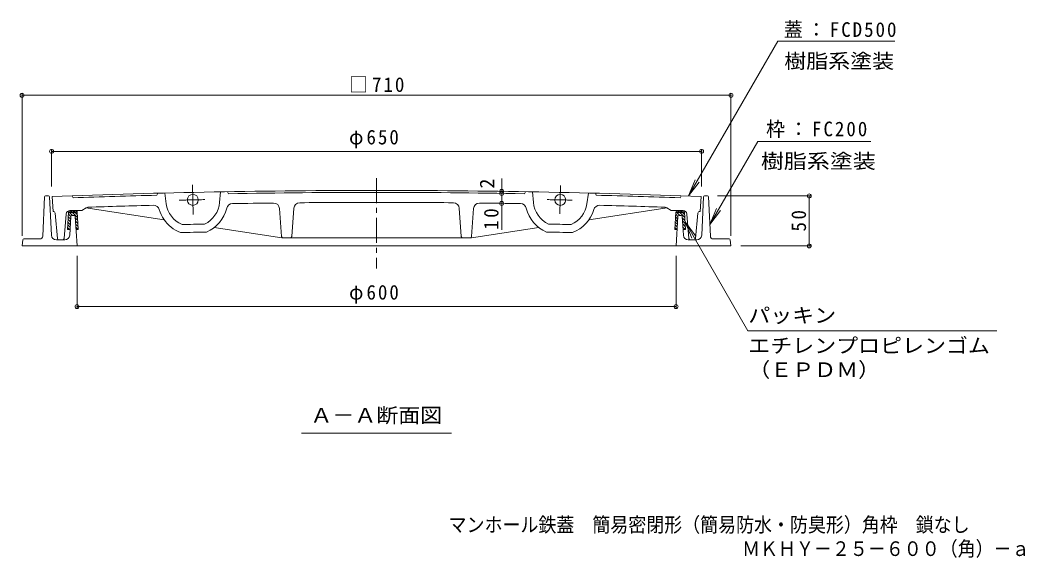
# Model space of a CAD drawing. Units: millimetres, scale not verified. Extents: x -839 to 950, y -676 to 674.
# Drawn here: x -783 to 223, y -676 to -137 of the extents above; entities that cross this region are included whole.
import ezdxf
from ezdxf.enums import TextEntityAlignment as Align

# ---------------------------------------------------------------- set-up
doc = ezdxf.new("R2010")
doc.units = ezdxf.units.MM
doc.header["$LTSCALE"] = 5
doc.header["$PDMODE"] = 32
doc.header["$PDSIZE"] = 4
doc.linetypes.add('CHAIN1', pattern=[8, 5, -1, 1, -1])
doc.linetypes.add('CHAIN2', pattern=[12, 9, -1, 1, -1])
for name, color, linetype, lineweight in [('8-0', 3, 'Continuous', 9), ('8-1', 2, 'Continuous', 9), ('8-4', 7, 'Continuous', 9), ('8-5', 4, 'Continuous', 9), ('8-6', 6, 'Continuous', 9)]:
    doc.layers.add(name, color=color, linetype=linetype, lineweight=lineweight)
doc.layers.add('F-5_F-5ﾚｲﾔ', color=2, linetype='Continuous')
doc.styles.add('ＭＳ ゴシック', font='')
doc.styles.get('ＭＳ ゴシック').set_extended_font_data('MS Gothic')

msp = doc.modelspace()

# ---------------------------------------------------------------- linework, layer by layer
at = {"layer": '8-0'}
for p, q in [((-645.05, -310.382), (-646.008, -312.407)), ((-638.053, -310.208), (-636.63, -320.886)), ((-582.065, -309.022), (-583.036, -319.768)), ((-574.024, -310.88), (-575.066, -308.898)), ((-277.782, -310.88), (-276.739, -308.898)), ((-269.74, -309.022), (-268.77, -319.768)), ((-213.753, -310.208), (-215.176, -320.886)), ((-206.755, -310.382), (-205.798, -312.407)), ((-750.903, -313.662), (-749.903, -328.662)), ((-730.903, -312.947), (-729.903, -314.913)), ((-120.903, -312.947), (-121.903, -314.913)), ((-100.903, -313.662), (-101.903, -328.662)), ((-749.735, -328.662), (-749.903, -328.662)), ((-745.523, -355.793), (-747.743, -330.487)), ((-738.786, -355.789), (-736.713, -331.324)), ((-732.727, -327.662), (-720.903, -327.662)), ((-720.903, -327.662), (-716.601, -324.894)), ((-638.549, -337.177), (-717.072, -325.197)), ((-521.004, -353.718), (-523, -325.792)), ((-508.797, -325.511), (-510.804, -353.64)), ((-343.009, -325.511), (-341.001, -353.64)), ((-330.802, -353.718), (-328.806, -325.792)), ((-213.256, -337.177), (-134.734, -325.197)), ((-130.903, -327.662), (-135.204, -324.894)), ((-119.078, -327.662), (-130.903, -327.662)), ((-113.019, -355.789), (-115.093, -331.324)), ((-106.283, -355.793), (-104.063, -330.487)), ((-102.07, -328.662), (-101.903, -328.662)), ((-520.9, -355.127), (-588.552, -344.805)), ((-330.905, -355.127), (-263.254, -344.805)), ((-744.029, -357.162), (-740.281, -357.162)), ((-339.521, -355.033), (-512.285, -355.033)), ((-107.777, -357.162), (-111.525, -357.162))]:
    msp.add_line(p, q, dxfattribs=at)
at = {"layer": '8-0', "linetype": 'CHAIN2'}
for p, q in [((-610.219, -302.074), (-609.593, -331.64)), ((-241.599, -302.642), (-242.2, -331.016))]:
    msp.add_line(p, q, dxfattribs=at)
at = {"layer": '8-0'}
for centre in [(-609.903, -317.071), (-241.903, -317.071)]:
    msp.add_circle(centre, 5.5, dxfattribs=at)
for centre, radius, start, end in [((-419.244, -9307.549), 9000, 90.04239, 92.11188), ((-419.244, -9307.549), 8998, 90.0424, 90.98563), ((-432.561, -9307.549), 9000, 87.88812, 89.95761), ((-432.561, -9307.549), 8998, 89.01437, 89.9576), ((-419.244, -9307.549), 8998, 91.44409, 91.97855), ((-609.901, -317.071), 27, 188.12323, 246.40475), ((-609.901, -317.071), 27, 296.02827, 354.26653), ((-570.076, -326.816), 6, 90.96248, 166.25008), ((-419.244, -9307.549), 8988.001, 90.70004, 90.96219), ((-528.984, -326.22), 6, 4.08858, 90.69978), ((-502.812, -325.938), 6, 90.53336, 175.91762), ((-419.244, -9307.549), 8988.001, 90.04245, 90.53308), ((-432.561, -9307.549), 8988.001, 89.46692, 89.95755), ((-348.994, -325.938), 6, 4.08238, 89.46664), ((-322.821, -326.22), 6, 89.30022, 175.91142), ((-432.561, -9307.549), 8988.001, 89.03781, 89.29996), ((-281.73, -326.816), 6, 13.74992, 89.03752), ((-241.905, -317.071), 27, 185.73347, 243.97173), ((-241.905, -317.071), 27, 293.59525, 351.87677), ((-432.561, -9307.549), 8998, 88.02145, 88.55591), ((-749.735, -330.662), 2, 5.01323, 90), ((-732.727, -331.662), 4, 90, 175.15587), ((-714.978, -327.418), 3, 91.88713, 122.75797), ((-419.244, -9307.549), 8988.001, 91.46753, 91.88618), ((-649.277, -328.496), 6, 16.18001, 91.46788), ((-609.901, -317.071), 35, 196.17989, 213.75084), ((-609.901, -317.071), 35, 292.96002, 346.25018), ((-241.905, -317.071), 35, 193.74982, 247.03998), ((-241.905, -317.071), 35, 290.528, 343.82011), ((-202.529, -328.496), 6, 88.53212, 163.81999), ((-432.561, -9307.549), 8988.001, 88.11382, 88.53247), ((-136.828, -327.418), 3, 57.24203, 88.11287), ((-119.078, -331.662), 4, 4.84413, 90), ((-102.07, -330.662), 2, 90, 174.98677), ((-609.901, -317.071), 35, 213.75084, 249.472), ((-419.244, -9307.549), 8967.999, 91.14247, 91.28725), ((-432.561, -9307.549), 8967.999, 88.71275, 88.85753), ((-419.244, -9307.549), 8960.001, 91.13194, 91.29776), ((-432.561, -9307.549), 8960.001, 88.70224, 88.86806), ((-744.029, -355.662), 1.5, 185.01332, 270), ((-740.281, -355.662), 1.5, 270, 355.15585), ((-519.507, -353.611), 1.5, 184.08836, 270.64168), ((-419.244, -9307.549), 8953, 90.59543, 90.65057), ((-512.3, -353.533), 1.5, 270.59355, 355.91788), ((-339.505, -353.533), 1.5, 184.08212, 269.40645), ((-432.561, -9307.549), 8953, 89.34943, 89.40457), ((-332.298, -353.611), 1.5, 269.35832, 355.91164), ((-111.525, -355.662), 1.5, 184.84415, 270), ((-107.777, -355.662), 1.5, 270, 354.98668)]:
    msp.add_arc(centre, radius, start, end, dxfattribs=at)
at = {"layer": '8-0', "linetype": 'CHAIN2'}
for centre, start, end in [((-419.244, -9307.549), 91.13808, 91.30132), ((-432.561, -9307.549), 88.70848, 88.86902)]:
    msp.add_arc(centre, 8992.501, start, end, dxfattribs=at)
at = {"layer": '8-1', "linetype": 'CHAIN1'}
msp.add_line((-425.902, -295.205), (-425.902, -385.78), dxfattribs=at)
at = {"layer": '8-1'}
for p, q in [((-758.446, -314.115), (-760.269, -353.301)), ((-754.356, -313.162), (-757.447, -313.162)), ((-753.358, -314.115), (-751.577, -352.394)), ((-98.446, -314.115), (-100.226, -352.394)), ((-94.356, -313.162), (-97.447, -313.162)), ((-93.358, -314.115), (-91.535, -353.301)), ((-731.963, -333.596), (-733.202, -352.489)), ((-728.838, -332.662), (-730.965, -332.662)), ((-727.841, -333.596), (-725.902, -363.162)), ((-123.963, -333.596), (-125.902, -363.162)), ((-120.838, -332.662), (-122.965, -332.662)), ((-119.84, -333.596), (-118.602, -352.489)), ((-780.024, -357.02), (-780.902, -363.162)), ((-779.035, -356.162), (-763.265, -356.162)), ((-738.191, -357.162), (-746.583, -357.162)), ((-113.612, -357.162), (-105.221, -357.162)), ((-72.769, -356.162), (-88.538, -356.162)), ((-71.779, -357.02), (-70.902, -363.162)), ((-780.902, -363.162), (-70.902, -363.162))]:
    msp.add_line(p, q, dxfattribs=at)
for centre, radius, start, end in [((-757.447, -314.162), 1, 90, 177.33537), ((-754.356, -314.162), 1, 2.66463, 90), ((-97.447, -314.162), 1, 90, 177.33537), ((-94.356, -314.162), 1, 2.66463, 90), ((-730.965, -333.662), 1, 90, 176.24782), ((-728.838, -333.662), 1, 3.75218, 90), ((-122.965, -333.662), 1, 90, 176.24782), ((-120.838, -333.662), 1, 3.75218, 90), ((-779.035, -357.162), 1, 90, 171.86929), ((-763.265, -353.162), 3, 270, 357.33691), ((-746.583, -352.162), 5, 182.66319, 270), ((-738.191, -352.162), 5, 270, 356.24838), ((-113.612, -352.162), 5, 183.75162, 270), ((-105.221, -352.162), 5, 270, 357.33681), ((-88.538, -353.162), 3, 182.66309, 270), ((-72.769, -357.162), 1, 8.13071, 90)]:
    msp.add_arc(centre, radius, start, end, dxfattribs=at)
at = {"layer": '8-4'}
for p, q in [((-113.504, -313.18), (-24.011, -158.173)), ((-24.011, -158.173), (93.317, -158.173)), ((-780.902, -210.828), (-780.902, -353.162)), ((-70.902, -210.828), (-70.902, -353.162)), ((-70.902, -212.328), (-780.902, -212.328)), ((-92.073, -341.742), (-43.983, -258.449)), ((69.11, -258.449), (-43.983, -258.449)), ((-751.401, -266.998), (-751.401, -303.662)), ((-100.402, -268.498), (-751.401, -268.498)), ((-100.402, -266.998), (-100.402, -303.661)), ((-300.505, -308.646), (-300.505, -295.741)), ((-113.504, -313.18), (-106.807, -297.012)), ((-113.504, -313.18), (-102.851, -299.296)), ((-300.505, -310.646), (-300.505, -308.646)), ((-300.505, -320.647), (-300.505, -310.646)), ((-300.505, -320.647), (-300.505, -347.032)), ((8.972, -313.162), (-84.356, -313.162)), ((7.472, -363.162), (7.472, -313.162)), ((-92.073, -341.742), (-85.376, -325.574)), ((-92.073, -341.742), (-81.419, -327.858)), ((-116.927, -339.201), (-54.033, -448.135)), ((-116.927, -339.201), (-110.23, -355.369)), ((-116.927, -339.201), (-106.273, -353.084)), ((8.972, -363.162), (-60.902, -363.162)), ((-725.902, -425.412), (-725.902, -373.162)), ((-125.902, -425.412), (-125.902, -373.162)), ((-725.902, -423.912), (-125.902, -423.912)), ((-54.033, -448.135), (195.514, -448.135))]:
    msp.add_line(p, q, dxfattribs=at)
for p in [(-780.902, -212.328), (-70.902, -212.328), (-751.401, -268.498), (-100.402, -268.498), (-300.505, -308.646), (-300.505, -310.646), (7.472, -313.162), (-300.505, -320.647), (7.472, -363.162), (-725.902, -423.912), (-125.902, -423.912)]:
    msp.add_point(p, dxfattribs=at)
at = {"layer": '8-5', "color": 7}
msp.add_line((-501.152, -550.837), (-350.652, -550.837), dxfattribs=at)
at = {"layer": '8-6'}
for p, q in [((-735.389, -346.662), (-734.342, -329.539)), ((-734.452, -331.322), (-731.993, -333.781)), ((-734.149, -328.796), (-733.344, -329.601)), ((-732.025, -329.662), (-733.346, -329.662)), ((-733.283, -329.662), (-730.283, -332.662)), ((-732.025, -329.161), (-733.212, -329.161)), ((-732.405, -327.711), (-730.956, -329.161)), ((-727.707, -327.661), (-732.346, -327.661)), ((-732.025, -329.161), (-728.024, -329.161)), ((-728.024, -329.662), (-732.025, -329.662)), ((-730.455, -329.662), (-725.401, -334.715)), ((-728.127, -329.161), (-729.613, -327.676)), ((-728.024, -329.161), (-726.841, -329.161)), ((-728.024, -329.662), (-726.707, -329.662)), ((-727.626, -329.662), (-725.581, -331.707)), ((-724.688, -346.662), (-725.71, -329.542)), ((-126.15, -329.542), (-127.172, -346.662)), ((-126.255, -331.301), (-123.963, -333.593)), ((-125.948, -328.779), (-125.15, -329.578)), ((-123.831, -329.662), (-125.153, -329.662)), ((-125.065, -329.662), (-122.065, -332.662)), ((-123.831, -329.161), (-125.019, -329.161)), ((-124.276, -327.676), (-122.738, -329.161)), ((-119.514, -327.661), (-124.153, -327.661)), ((-123.831, -329.161), (-119.831, -329.161)), ((-119.831, -329.662), (-123.831, -329.662)), ((-122.237, -329.662), (-117.202, -334.697)), ((-121.447, -327.676), (-119.909, -329.161)), ((-119.831, -329.161), (-118.648, -329.161)), ((-119.831, -329.662), (-118.514, -329.662)), ((-119.409, -329.662), (-117.386, -331.684)), ((-117.518, -329.539), (-116.47, -346.662)), ((-735.103, -341.984), (-732.847, -344.241)), ((-734.94, -339.318), (-732.633, -341.626)), ((-734.777, -336.653), (-732.42, -339.011)), ((-734.614, -333.988), (-732.206, -336.396)), ((-727.735, -335.211), (-725.222, -337.723)), ((-727.536, -338.238), (-725.042, -340.731)), ((-727.338, -341.264), (-724.863, -343.739)), ((-126.892, -341.977), (-124.659, -344.21)), ((-126.733, -339.309), (-124.485, -341.556)), ((-126.573, -336.639), (-124.311, -338.902)), ((-126.414, -333.97), (-124.137, -336.247)), ((-119.71, -335.018), (-117.018, -337.709)), ((-119.458, -338.098), (-116.834, -340.722)), ((-119.207, -341.178), (-116.649, -343.735)), ((-733.044, -346.662), (-735.389, -346.662)), ((-735.266, -344.649), (-733.254, -346.662)), ((-727.139, -344.291), (-724.769, -346.662)), ((-724.688, -346.662), (-726.984, -346.662)), ((-124.82, -346.662), (-127.172, -346.662)), ((-127.051, -344.647), (-125.036, -346.662)), ((-118.955, -344.257), (-116.551, -346.662)), ((-116.47, -346.662), (-118.759, -346.662))]:
    msp.add_line(p, q, dxfattribs=at)
for centre, radius, start, end in [((-732.346, -329.661), 2, 90, 176.58296), ((-732.346, -329.661), 1, 149.99971, 180.03189), ((-727.707, -329.661), 2, 3.5004, 90), ((-727.707, -329.661), 1, 359.96811, 30.00029), ((-124.153, -329.661), 2, 90, 176.58296), ((-124.153, -329.661), 1, 149.99971, 180.03189), ((-119.514, -329.661), 2, 3.5004, 90), ((-119.514, -329.661), 1, 359.96811, 30.00029)]:
    msp.add_arc(centre, radius, start, end, dxfattribs=at)

# ---------------------------------------------------------------- texts
at = {"layer": '8-4', "color": 2, "style": 'ＭＳ ゴシック'}
for s, width, p in [('樹脂系塗装', 1.1, (-17.506, -189.674)), ('樹脂系塗装', 1.15, (-40.89, -289.949)), ('パッキン', 1.1, (-53.55, -444.472)), ('エチレンプロピレンゴム', 1.1, (-53.55, -474.769)), ('（ＥＰＤＭ）', 1.1, (-53.55, -498.929))]:
    msp.add_text(s, height=14.66, dxfattribs=dict(at, width=width)).set_placement(p, align=Align.BOTTOM_LEFT)
msp.add_text('2', height=14.66, rotation=90, dxfattribs=at).set_placement((-303.505, -305.741), align=Align.BOTTOM_LEFT)
at = {"layer": '8-4', "color": 2, "char_height": 14.66, "attachment_point": 7, "style": 'ＭＳ ゴシック'}
for s, insert in [('\\T1.21;\\W0.95;蓋：FCD500', (-17.933, -154.673)), ('\\T1.21;\\W0.95;□710', (-453.402, -209.328)), ('\\T1.21;\\W0.95;枠：FC200', (-35.692, -254.949)), ('\\T1.21;\\W0.95;φ650', (-453.402, -265.498)), ('\\T1.21;\\W0.95;φ600', (-453.402, -420.912))]:
    msp.add_mtext(s, dxfattribs=dict(at, insert=insert))
at = {"layer": '8-4', "color": 2, "char_height": 14.66, "attachment_point": 7, "rotation": 90, "style": 'ＭＳ ゴシック'}
for s, insert in [('\\T1.27;\\W0.95;10', (-303.505, -347.032)), ('\\T1.27;\\W0.95;50', (4.472, -348.787))]:
    msp.add_mtext(s, dxfattribs=dict(at, insert=insert))
at = {"layer": '8-5', "color": 2, "style": 'ＭＳ ゴシック', "width": 1.1}
msp.add_text('Ａ－Ａ断面図', height=14.66, dxfattribs=at).set_placement((-492.152, -544.577), align=Align.BOTTOM_LEFT)
at = {"layer": 'F-5_F-5ﾚｲﾔ', "style": 'ＭＳ ゴシック', "width": 0.9}
for s, p in [('マンホール鉄蓋\u3000簡易密閉形（簡易防水・防臭形）角枠\u3000鎖なし', (-353.75, -654.149)), ('ＭＫＨＹ－２５－６００（角）－ａ', (-59.79, -678.164))]:
    msp.add_text(s, height=14.66, dxfattribs=at).set_placement(p, align=Align.BOTTOM_LEFT)

doc.saveas('drawing.dxf')
